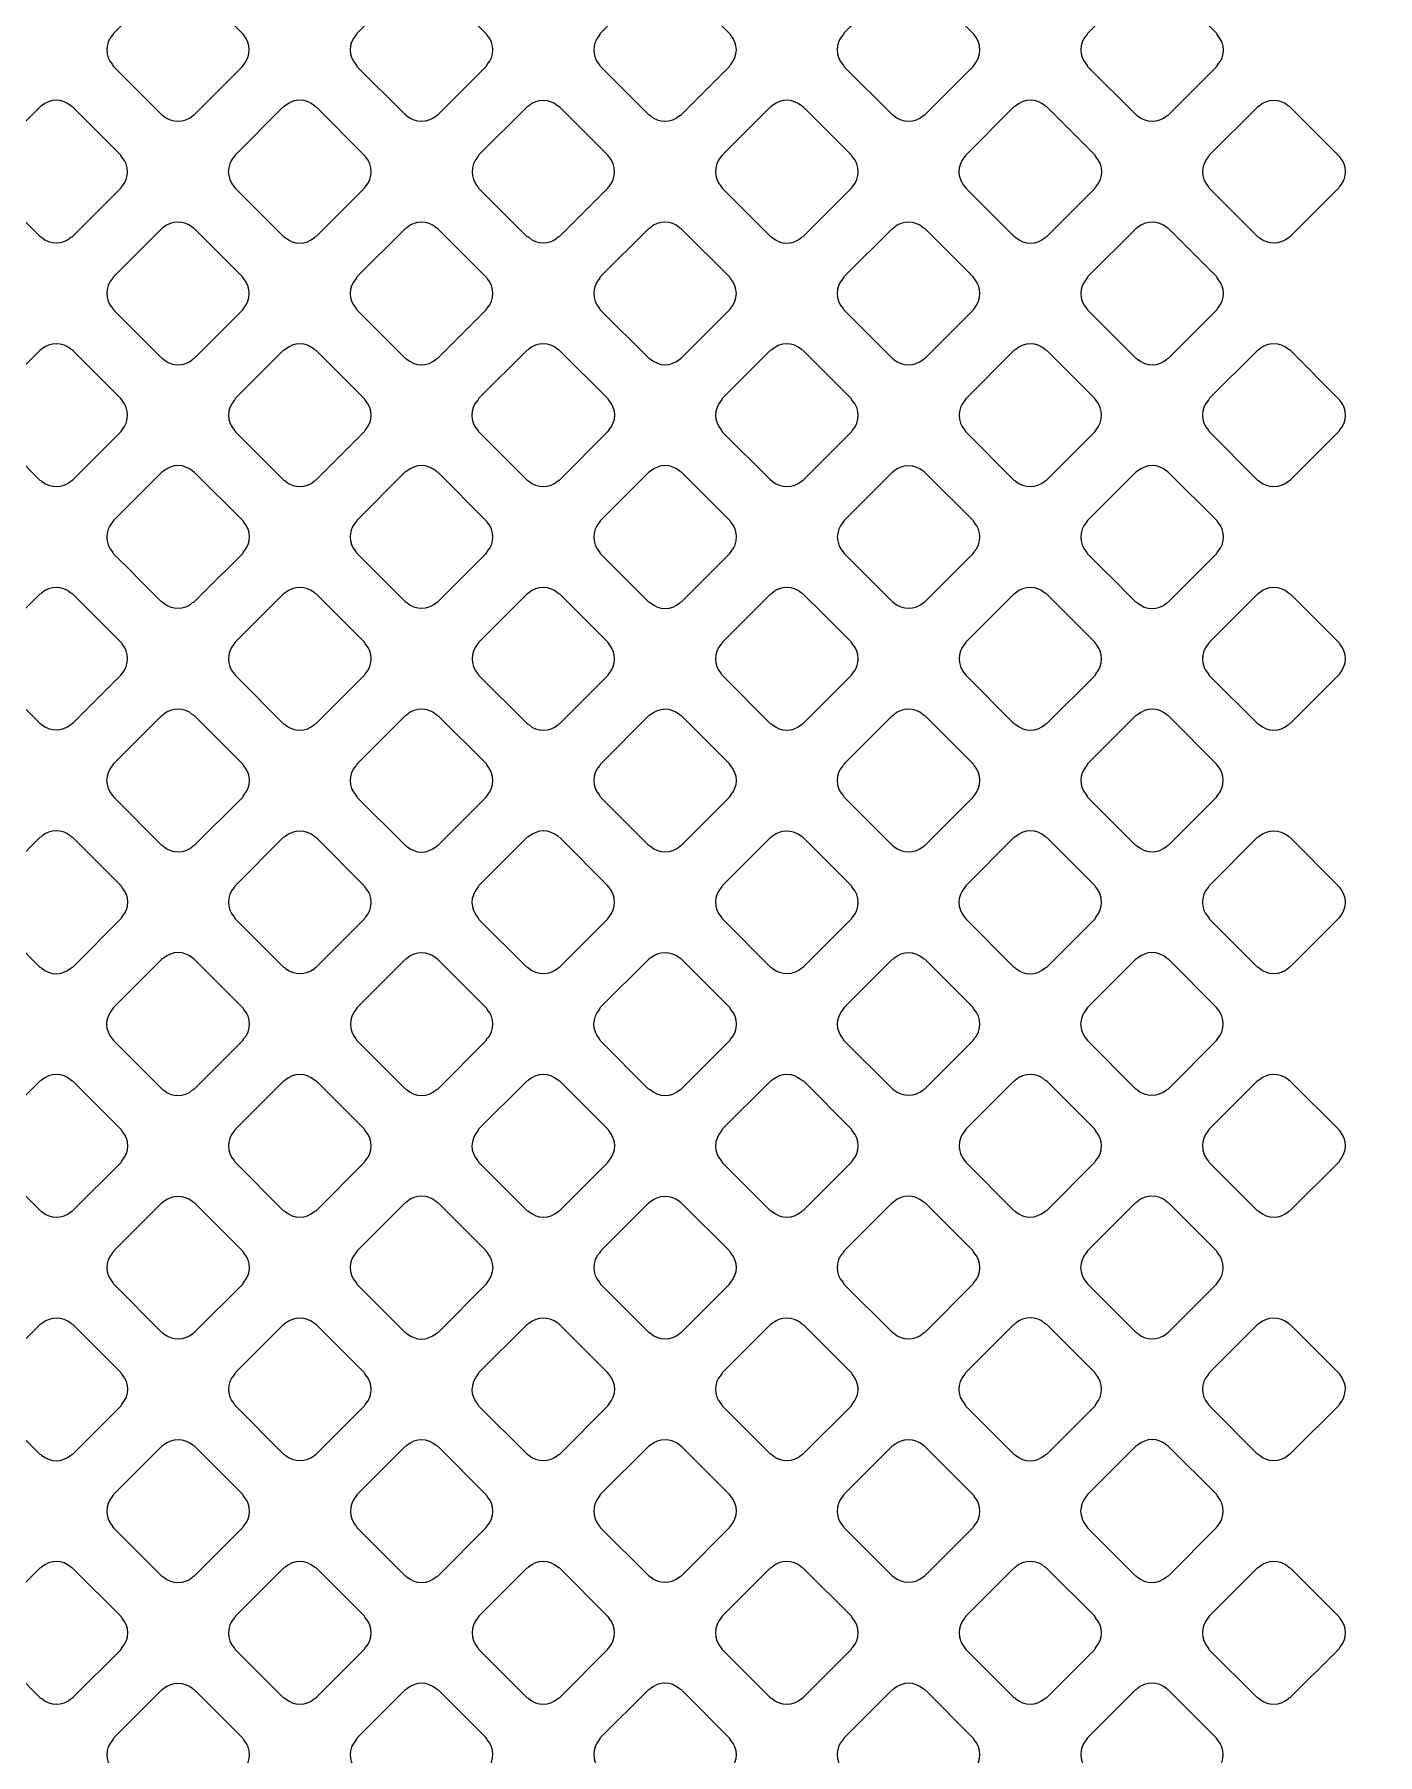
# Model space of a CAD drawing. Header units: millimetres. Extents: x 3440 to 3572, y 2 to 96.
# Drawn here: x 3534.139 to 3535.328, y 62.991 to 64.513 of the extents above; entities that cross this region are included whole.
import ezdxf

# ---------------------------------------------------------------- set-up
doc = ezdxf.new("R2010")
doc.units = ezdxf.units.MM
doc.header["$LTSCALE"] = 23.1
doc.layers.add('gbr-dxf', color=7, linetype='CONTINUOUS')

msp = doc.modelspace()

# ---------------------------------------------------------------- linework, layer by layer
at = {"layer": 'gbr-dxf', "linetype": 'Continuous'}
for points in [[(3538.2212, 54.1867, 0.196009), (3536.0561, 59.4976, -0.019381), (3536.0542, 59.4996), (3534.2986, 61.2948, -0.042234), (3534.2943, 61.2995, -0.048731), (3532.9444, 63.4936, -0.077425), (3532.9405, 63.5047, -0.046914), (3532.8499, 64.4652, -0.010897), (3532.8499, 64.4666), (3532.8499, 64.467, -0.016733), (3532.85, 64.4694), (3532.85, 66.1082, -0.014135)], [(3532.9262, 66.1102), (3532.9262, 64.4671, -0.014012), (3532.9261, 64.4652, 0.046654), (3533.0144, 63.524, 0.048616), (3534.3534, 61.3477), (3536.1106, 59.5509, -0.019718), (3536.1125, 59.5488, -0.195845), (3538.2974, 54.1886, -0.014149)], [(3534.4491, 61.4322, -0.04393), (3533.2337, 63.3701, -0.049617), (3533.2318, 63.3748, -0.003302), (3533.185, 63.5006, -0.02137), (3533.1843, 63.5025, -0.001504), (3533.164, 63.5587, -0.052667), (3533.1625, 63.5638, -0.021887), (3533.1021, 63.9903), (3533.1021, 63.9907, -0.022162), (3533.0792, 64.4262, -0.002029), (3533.079, 64.4649, -0.013393), (3533.079, 64.466), (3533.079, 64.5218, -0.022988)]]:
    msp.add_lwpolyline(points, format="xyb", dxfattribs=at)
for points in [[(3534.2084, 64.4866, -0.09572), (3534.2093, 64.485), (3534.2519, 64.4424, -0.091913), (3534.2535, 64.4414, 0.379731), (3534.2795, 64.4414, -0.09572), (3534.2811, 64.4424), (3534.3237, 64.4851, -0.096266), (3534.3247, 64.4867, 0.379731), (3534.3247, 64.5127, -0.09572), (3534.3237, 64.5143), (3534.281, 64.557, -0.083056), (3534.2796, 64.5579, 0.379731), (3534.2537, 64.5579, -0.09572), (3534.252, 64.5569), (3534.2093, 64.5142, -0.096266), (3534.2084, 64.5126, 0.379731)], [(3534.4239, 64.4867, -0.096265), (3534.4248, 64.4851), (3534.4675, 64.4424, -0.091913), (3534.4691, 64.4414, 0.379731), (3534.4951, 64.4414, -0.09572), (3534.4967, 64.4424), (3534.5393, 64.485, -0.096266), (3534.5403, 64.4866, 0.379731), (3534.5403, 64.5126, -0.082756), (3534.5394, 64.514), (3534.4965, 64.5569, -0.087516), (3534.495, 64.5578, 0.379731), (3534.469, 64.5578, -0.09572), (3534.4674, 64.5569), (3534.4248, 64.5143, -0.095916), (3534.4239, 64.5127, 0.379731)], [(3534.6394, 64.4866, -0.082756), (3534.6402, 64.4852), (3534.6829, 64.4425, -0.096214), (3534.6846, 64.4415, 0.379672), (3534.7105, 64.4415, -0.095612), (3534.7122, 64.4424), (3534.7548, 64.4851, -0.095602), (3534.7558, 64.4868, 0.378906), (3534.7558, 64.5127, -0.09601), (3534.7548, 64.5143), (3534.7123, 64.5568, -0.100073), (3534.7106, 64.5578, 0.379293), (3534.6846, 64.5578, -0.095956), (3534.683, 64.5568), (3534.6403, 64.5142, -0.096266), (3534.6394, 64.5125, 0.379731)], [(3534.8549, 64.4868, -0.09572), (3534.8559, 64.4851), (3534.8986, 64.4424, -0.091913), (3534.9002, 64.4415, 0.379731), (3534.9262, 64.4415, -0.09572), (3534.9278, 64.4424), (3534.9704, 64.4851, -0.096266), (3534.9714, 64.4867, 0.379731), (3534.9714, 64.5127, -0.09572), (3534.9704, 64.5143), (3534.9278, 64.5569, -0.09979), (3534.9261, 64.5579, 0.379731), (3534.9001, 64.5579, -0.09572), (3534.8985, 64.557), (3534.8559, 64.5144, -0.096266), (3534.8549, 64.5127, 0.379731)], [(3535.0705, 64.5127, 0.379293), (3535.0706, 64.4867, -0.099964), (3535.0716, 64.485), (3535.1142, 64.4424, -0.096332), (3535.1158, 64.4414, 0.379289), (3535.1418, 64.4414, -0.095506), (3535.1434, 64.4424), (3535.1859, 64.4849, -0.095602), (3535.1869, 64.4866, 0.379293), (3535.1869, 64.5125, -0.095956), (3535.1859, 64.5142), (3535.1431, 64.557, -0.083403), (3535.1417, 64.5579, 0.379672), (3535.1158, 64.5579, -0.096157), (3535.1141, 64.5569), (3535.0715, 64.5143, -0.095602)], [(3534.1007, 64.3789, -0.091558), (3534.1016, 64.3774), (3534.1443, 64.3347, -0.087516), (3534.1458, 64.3338, 0.379731), (3534.1718, 64.3338, -0.09572), (3534.1734, 64.3347), (3534.2159, 64.3772, -0.096266), (3534.2169, 64.3789, 0.379731), (3534.2169, 64.4048, -0.100032), (3534.2159, 64.4066), (3534.1733, 64.4491, -0.087516), (3534.1718, 64.4501, 0.379731), (3534.1458, 64.4501, -0.09572), (3534.1442, 64.4491), (3534.1016, 64.4065, -0.096266), (3534.1007, 64.4049, 0.379731)], [(3534.316, 64.3789, -0.091745), (3534.317, 64.3773), (3534.3598, 64.3345, -0.0873), (3534.3613, 64.3336, 0.379731), (3534.3873, 64.3336, -0.096265), (3534.3889, 64.3346), (3534.4316, 64.3773, -0.096266), (3534.4326, 64.3789, 0.379731), (3534.4326, 64.4049, -0.082756), (3534.4317, 64.4063), (3534.3888, 64.4492, -0.087516), (3534.3873, 64.4502, 0.379731), (3534.3613, 64.4502, -0.09572), (3534.3597, 64.4492), (3534.317, 64.4065, -0.095916), (3534.316, 64.4049, 0.379731)], [(3534.5317, 64.3789, -0.091558), (3534.5326, 64.3773), (3534.5751, 64.3348, -0.104018), (3534.5769, 64.3338, 0.379731), (3534.6028, 64.3338, -0.09572), (3534.6045, 64.3348), (3534.647, 64.3773, -0.096266), (3534.648, 64.3789, 0.379731), (3534.648, 64.4049, -0.087314), (3534.647, 64.4064), (3534.6044, 64.4491, -0.091913), (3534.6028, 64.45, 0.379731), (3534.5768, 64.45, -0.09572), (3534.5752, 64.449), (3534.5326, 64.4065, -0.096266), (3534.5317, 64.4048, 0.379731)], [(3534.7471, 64.379, -0.097885), (3534.7481, 64.3773), (3534.7908, 64.3346, -0.091364), (3534.7924, 64.3336, 0.378943), (3534.8183, 64.3336, -0.095866), (3534.82, 64.3346), (3534.8626, 64.3773, -0.095602), (3534.8636, 64.3789, 0.379214), (3534.8636, 64.4049, -0.10047), (3534.8626, 64.4066), (3534.8201, 64.4491, -0.104018), (3534.8183, 64.4501, 0.379731), (3534.7923, 64.4501, -0.09572), (3534.7907, 64.4491), (3534.7481, 64.4066, -0.096128), (3534.7471, 64.4049, 0.379506)], [(3534.9627, 64.3789, -0.091558), (3534.9637, 64.3774), (3535.0065, 64.3345, -0.087516), (3535.008, 64.3336, 0.379731), (3535.034, 64.3336, -0.09572), (3535.0356, 64.3346), (3535.0782, 64.3772, -0.096266), (3535.0792, 64.3789, 0.379731), (3535.0792, 64.4048, -0.100032), (3535.0782, 64.4066), (3535.0355, 64.4493, -0.087516), (3535.034, 64.4502, 0.379731), (3535.008, 64.4502, -0.09572), (3535.0064, 64.4492), (3534.9637, 64.4065, -0.096266), (3534.9627, 64.4049, 0.379731)], [(3535.1783, 64.3789, -0.095506), (3535.1793, 64.3773), (3535.2219, 64.3346, -0.091703), (3535.2235, 64.3337, 0.379324), (3535.2494, 64.3337, -0.096157), (3535.2511, 64.3347), (3535.2943, 64.3779, -0.074396), (3535.2949, 64.3788, 0.379333), (3535.2948, 64.4051, -0.056589), (3535.2944, 64.4057), (3535.251, 64.4491, -0.086956), (3535.2495, 64.45, 0.379731), (3535.2235, 64.45, -0.096265), (3535.2219, 64.4491), (3535.1793, 64.4065, -0.096111), (3535.1784, 64.4049, 0.379321)], [(3534.2084, 64.2712, -0.091685), (3534.2093, 64.2697), (3534.2521, 64.2268, -0.087515), (3534.2536, 64.2259, 0.379731), (3534.2796, 64.2259, -0.096265), (3534.2812, 64.2269), (3534.3237, 64.2694, -0.095916), (3534.3247, 64.271, 0.379731), (3534.3247, 64.297, -0.100266), (3534.3237, 64.2987), (3534.281, 64.3414, -0.087638), (3534.2795, 64.3424, 0.379731), (3534.2535, 64.3424, -0.096265), (3534.2519, 64.3414), (3534.2093, 64.2988, -0.095916), (3534.2084, 64.2972, 0.379731)], [(3534.4239, 64.2711, -0.091558), (3534.4248, 64.2695), (3534.4675, 64.2268, -0.087516), (3534.469, 64.2259, 0.379731), (3534.4949, 64.2259, -0.095865), (3534.4966, 64.2269), (3534.5393, 64.2696, -0.095535), (3534.5403, 64.2712, 0.379731), (3534.5403, 64.2972, -0.082756), (3534.5394, 64.2986), (3534.4966, 64.3414, -0.087515), (3534.4951, 64.3423, 0.379731), (3534.4691, 64.3423, -0.096265), (3534.4675, 64.3414), (3534.4248, 64.2987, -0.096266), (3534.4239, 64.297, 0.379731)], [(3534.6394, 64.2712, -0.093919), (3534.6403, 64.2696), (3534.6829, 64.227, -0.103498), (3534.6847, 64.226, 0.379214), (3534.7107, 64.226, -0.096625), (3534.7123, 64.227), (3534.7548, 64.2695, -0.095916), (3534.7558, 64.2711, 0.379289), (3534.7558, 64.297, -0.087715), (3534.7549, 64.2985), (3534.712, 64.3414, -0.09197), (3534.7105, 64.3423, 0.379214), (3534.6845, 64.3423, -0.095956), (3534.6829, 64.3413), (3534.6403, 64.2988, -0.096128), (3534.6394, 64.2971, 0.379415)], [(3534.8549, 64.2971, 0.379293), (3534.8549, 64.2711, -0.09572), (3534.8559, 64.2695), (3534.8986, 64.2268, -0.092072), (3534.9002, 64.2258, 0.379289), (3534.9261, 64.2258, -0.095506), (3534.9278, 64.2268), (3534.9705, 64.2695, -0.095602), (3534.9714, 64.2711, 0.379293), (3534.9714, 64.297, -0.099964), (3534.9704, 64.2988), (3534.9279, 64.3412, -0.104311), (3534.9261, 64.3423, 0.379703), (3534.9002, 64.3423, -0.095612), (3534.8985, 64.3413), (3534.8559, 64.2987, -0.095796)], [(3535.0705, 64.2711, -0.09148), (3535.0715, 64.2696), (3535.1142, 64.2268, -0.0873), (3535.1157, 64.2259, 0.37925), (3535.1417, 64.2259, -0.096625), (3535.1433, 64.2269), (3535.1859, 64.2695, -0.096214), (3535.1869, 64.2712, 0.379672), (3535.1869, 64.2971, -0.100082), (3535.1859, 64.2988), (3535.1433, 64.3415, -0.087175), (3535.1418, 64.3424, 0.379214), (3535.1159, 64.3424, -0.096625), (3535.1142, 64.3414), (3535.0715, 64.2987, -0.096332), (3535.0706, 64.2971, 0.379289)], [(3534.1005, 64.1634, -0.091685), (3534.1015, 64.1618), (3534.1443, 64.119, -0.087297), (3534.1458, 64.1181, 0.379731), (3534.1718, 64.1181, -0.09572), (3534.1734, 64.1191), (3534.216, 64.1617, -0.096266), (3534.217, 64.1633, 0.379731), (3534.217, 64.1893, -0.103612), (3534.216, 64.1911), (3534.1734, 64.2337, -0.091964), (3534.1718, 64.2347, 0.379731), (3534.1458, 64.2347, -0.096265), (3534.1442, 64.2337), (3534.1015, 64.191, -0.095916), (3534.1005, 64.1894, 0.379731)], [(3534.3162, 64.1634, -0.087314), (3534.3171, 64.1619), (3534.3599, 64.1191, -0.083056), (3534.3613, 64.1182, 0.379731), (3534.3873, 64.1182, -0.09572), (3534.3889, 64.1192), (3534.4315, 64.1618, -0.096266), (3534.4325, 64.1634, 0.379731), (3534.4325, 64.1894, -0.08798), (3534.4315, 64.1909), (3534.3889, 64.2336, -0.092126), (3534.3873, 64.2345, 0.379731), (3534.3613, 64.2345, -0.09572), (3534.3597, 64.2335), (3534.3171, 64.191, -0.096266), (3534.3162, 64.1893, 0.379731)], [(3534.5315, 64.1634, -0.087343), (3534.5324, 64.1619), (3534.5752, 64.1191, -0.099711), (3534.5769, 64.1181, 0.379293), (3534.6028, 64.1182, -0.095956), (3534.6045, 64.1191), (3534.6471, 64.1618, -0.096332), (3534.6481, 64.1634, 0.379289), (3534.6481, 64.1894, -0.087248), (3534.6472, 64.1908), (3534.6043, 64.2337, -0.091364), (3534.6028, 64.2346, 0.379293), (3534.5768, 64.2346, -0.095956), (3534.5752, 64.2336), (3534.5325, 64.191, -0.096214), (3534.5315, 64.1893, 0.379672)], [(3534.7473, 64.1634, -0.104215), (3534.7483, 64.1616), (3534.7908, 64.1191, -0.09979), (3534.7925, 64.1181, 0.379731), (3534.8185, 64.1181, -0.09572), (3534.8201, 64.1191), (3534.8626, 64.1616, -0.096266), (3534.8636, 64.1632, 0.379731), (3534.8636, 64.1892, -0.092139), (3534.8626, 64.1908), (3534.8199, 64.2335, -0.095916), (3534.8183, 64.2345, 0.379731), (3534.7923, 64.2345, -0.096265), (3534.7907, 64.2335), (3534.7482, 64.191, -0.095916), (3534.7473, 64.1894, 0.379731)], [(3534.9627, 64.1633, -0.09148), (3534.9637, 64.1617), (3535.0064, 64.119, -0.086842), (3535.0079, 64.1181, 0.379293), (3535.0338, 64.1181, -0.095956), (3535.0355, 64.1191), (3535.0781, 64.1617, -0.096266), (3535.0791, 64.1633, 0.379731), (3535.0791, 64.1893, -0.104206), (3535.078, 64.1911), (3535.0356, 64.2336, -0.092223), (3535.034, 64.2345, 0.379672), (3535.0081, 64.2346, -0.096157), (3535.0064, 64.2336), (3534.9637, 64.1909, -0.095796), (3534.9627, 64.1892, 0.378815)], [(3535.1782, 64.1634, -0.087748), (3535.1792, 64.1619), (3535.2221, 64.119, -0.083134), (3535.2235, 64.1181, 0.379731), (3535.2495, 64.1181, -0.095756), (3535.2511, 64.1191), (3535.2942, 64.1622, -0.087891), (3535.2949, 64.1633, 0.379501), (3535.2949, 64.1895, -0.07587), (3535.2943, 64.1904), (3535.2511, 64.2337, -0.091964), (3535.2495, 64.2346, 0.379731), (3535.2235, 64.2346, -0.096265), (3535.2219, 64.2337), (3535.1792, 64.191, -0.095916), (3535.1782, 64.1893, 0.379731)], [(3534.2083, 64.0556, -0.087248), (3534.2092, 64.0541), (3534.2268, 64.0365, -0.023844), (3534.2284, 64.0348), (3534.2517, 64.0115, -0.107817), (3534.2535, 64.0105, 0.37981), (3534.2795, 64.0105, -0.096625), (3534.2811, 64.0114), (3534.3059, 64.0362), (3534.3061, 64.0364), (3534.3238, 64.0541, -0.095602), (3534.3248, 64.0557, 0.379293), (3534.3248, 64.0817, -0.091954), (3534.3238, 64.0833), (3534.2812, 64.1258, -0.096266), (3534.2796, 64.1268, 0.379731), (3534.2536, 64.1268, -0.09572), (3534.252, 64.1258), (3534.2093, 64.0832, -0.096332), (3534.2083, 64.0815, 0.379289)], [(3534.4238, 64.0557, -0.087248), (3534.4247, 64.0542), (3534.4675, 64.0114, -0.096332), (3534.4692, 64.0105, 0.379511), (3534.4951, 64.0104, -0.096117), (3534.4968, 64.0114), (3534.5219, 64.0365), (3534.5393, 64.054, -0.095602), (3534.5403, 64.0556, 0.378906), (3534.5403, 64.0816, -0.087248), (3534.5394, 64.083), (3534.4965, 64.1259, -0.091703), (3534.495, 64.1268, 0.379287), (3534.469, 64.1268, -0.095612), (3534.4674, 64.1259), (3534.4248, 64.0833, -0.095602), (3534.4238, 64.0816, 0.378906)], [(3534.6394, 64.0556, -0.09148), (3534.6403, 64.054), (3534.683, 64.0113, -0.096111), (3534.6847, 64.0103, 0.37981), (3534.7106, 64.0103, -0.095956), (3534.7123, 64.0113), (3534.7375, 64.0365), (3534.755, 64.054, -0.095602), (3534.756, 64.0556, 0.379293), (3534.7559, 64.0816, -0.083235), (3534.7551, 64.083), (3534.7121, 64.1259, -0.087516), (3534.7106, 64.1268, 0.379731), (3534.6847, 64.1268, -0.09572), (3534.683, 64.1258), (3534.6404, 64.0832, -0.096332), (3534.6394, 64.0815, 0.379289)], [(3534.855, 64.0556, -0.095866), (3534.856, 64.0539), (3534.8985, 64.0114, -0.100093), (3534.9002, 64.0104, 0.379465), (3534.9262, 64.0104, -0.096625), (3534.9278, 64.0114), (3534.9526, 64.0362), (3534.9528, 64.0365), (3534.9704, 64.054, -0.095935), (3534.9713, 64.0556, 0.379287), (3534.9713, 64.0815, -0.083163), (3534.9705, 64.0829), (3534.9276, 64.1258, -0.08752), (3534.9261, 64.1267, 0.379293), (3534.9002, 64.1267, -0.096625), (3534.8985, 64.1257), (3534.856, 64.0832, -0.096111), (3534.855, 64.0815, 0.379289)], [(3535.0704, 64.0556, -0.08701), (3535.0713, 64.0541), (3535.0887, 64.0367, -0.023738), (3535.0903, 64.035), (3535.114, 64.0112, -0.096332), (3535.1157, 64.0103, 0.379423), (3535.1416, 64.0102, -0.095866), (3535.1432, 64.0112), (3535.1792, 64.0471), (3535.186, 64.054, -0.095916), (3535.187, 64.0556, 0.379731), (3535.187, 64.0816, -0.091745), (3535.186, 64.0831), (3535.1433, 64.1258, -0.095916), (3535.1417, 64.1268, 0.379731), (3535.1157, 64.1268, -0.095756), (3535.1141, 64.1258), (3535.0714, 64.0832, -0.096332), (3535.0704, 64.0815, 0.379321)], [(3534.1007, 63.9479, -0.100285), (3534.1017, 63.9462), (3534.1441, 63.9037, -0.096627), (3534.1458, 63.9027, 0.379451), (3534.1717, 63.9027, -0.096117), (3534.1734, 63.9037), (3534.216, 63.9463, -0.095895), (3534.217, 63.9479, 0.378879), (3534.217, 63.9739, -0.083964), (3534.2161, 63.9753), (3534.1733, 64.018, -0.095602), (3534.1717, 64.019, 0.378906), (3534.1458, 64.019, -0.095506), (3534.1441, 64.018), (3534.1267, 64.0005), (3534.1017, 63.9755, -0.096627), (3534.1007, 63.9738, 0.379731)], [(3534.316, 63.9479, -0.099643), (3534.317, 63.9462), (3534.3597, 63.9035, -0.095585), (3534.3613, 63.9025, 0.379422), (3534.3872, 63.9026, -0.096625), (3534.3889, 63.9035), (3534.4316, 63.9462, -0.096111), (3534.4326, 63.9479, 0.37981), (3534.4326, 63.9738, -0.100399), (3534.4316, 63.9756), (3534.4075, 63.9996, -0.015368), (3534.4065, 64.0006), (3534.389, 64.0181, -0.103673), (3534.3872, 64.0191, 0.378767), (3534.3613, 64.0191, -0.095506), (3534.3597, 64.0181), (3534.317, 63.9755, -0.096627), (3534.316, 63.9738, 0.379357)], [(3534.5317, 63.9479, -0.087613), (3534.5326, 63.9464), (3534.5756, 63.9034, -0.083), (3534.5769, 63.9025, 0.37889), (3534.6029, 63.9025, -0.096117), (3534.6045, 63.9035), (3534.6471, 63.9461, -0.095895), (3534.6481, 63.9478, 0.379201), (3534.6481, 63.9737, -0.096625), (3534.6471, 63.9754), (3534.6229, 63.9996, -0.015077), (3534.6219, 64.0005), (3534.6045, 64.018, -0.099711), (3534.6027, 64.019, 0.378906), (3534.5768, 64.019, -0.095506), (3534.5752, 64.018), (3534.5578, 64.0006), (3534.5327, 63.9755, -0.096627), (3534.5317, 63.9738, 0.3795)], [(3534.7472, 63.9477, -0.087946), (3534.7481, 63.9462), (3534.7907, 63.9036, -0.100093), (3534.7924, 63.9026, 0.379422), (3534.8184, 63.9026, -0.096625), (3534.82, 63.9036), (3534.8626, 63.9462, -0.096111), (3534.8636, 63.9479, 0.37981), (3534.8636, 63.9738, -0.096458), (3534.8626, 63.9755), (3534.8385, 63.9996, -0.014794), (3534.8375, 64.0005), (3534.82, 64.018, -0.095824), (3534.8184, 64.019, 0.378815), (3534.7925, 64.019, -0.095866), (3534.7908, 64.018), (3534.7734, 64.0006), (3534.7482, 63.9753, -0.096627), (3534.7472, 63.9737, 0.379357)], [(3534.9627, 63.9479, -0.100076), (3534.9637, 63.9462), (3535.0064, 63.9035, -0.096328), (3535.008, 63.9026, 0.379422), (3535.034, 63.9026, -0.096625), (3535.0356, 63.9036), (3535.0782, 63.9461, -0.096111), (3535.0791, 63.9478, 0.37981), (3535.0791, 63.9737, -0.083792), (3535.0783, 63.9751), (3535.0354, 64.018, -0.095585), (3535.0338, 64.019, 0.378936), (3535.0079, 64.019, -0.095378), (3535.0062, 64.018), (3534.9637, 63.9755, -0.096627), (3534.9627, 63.9738, 0.379357)], [(3535.1782, 63.9736, 0.378939), (3535.1782, 63.9477, -0.096117), (3535.1792, 63.9461), (3535.2216, 63.9037, -0.107634), (3535.2235, 63.9026, 0.37889), (3535.2494, 63.9026, -0.096117), (3535.251, 63.9036), (3535.2942, 63.9468, -0.077987), (3535.2948, 63.9477, 0.378806), (3535.2948, 63.974, -0.084557), (3535.2942, 63.975), (3535.2513, 64.018, -0.103923), (3535.2495, 64.019, 0.379205), (3535.2235, 64.019, -0.096475), (3535.2219, 64.018), (3535.2151, 64.0112), (3535.2149, 64.011), (3535.1792, 63.9753, -0.096539)], [(3534.2083, 63.8402, -0.096625), (3534.2093, 63.8385), (3534.252, 63.7958, -0.092233), (3534.2536, 63.7949, 0.37981), (3534.2796, 63.7949, -0.095956), (3534.2812, 63.7958), (3534.3238, 63.8384, -0.096332), (3534.3248, 63.8401, 0.37981), (3534.3248, 63.866, -0.084073), (3534.3239, 63.8675), (3534.281, 63.9104, -0.088334), (3534.2795, 63.9113, 0.379731), (3534.2535, 63.9113, -0.096458), (3534.2519, 63.9103), (3534.2093, 63.8678, -0.096627), (3534.2083, 63.8661, 0.379731)], [(3534.4238, 63.866, 0.37947), (3534.4239, 63.84, -0.099964), (3534.4249, 63.8383), (3534.4675, 63.7957, -0.096332), (3534.4691, 63.7947, 0.37981), (3534.4951, 63.7947, -0.096625), (3534.4967, 63.7957), (3534.5394, 63.8384, -0.096111), (3534.5404, 63.8401, 0.379308), (3534.5404, 63.866, -0.096507), (3534.5395, 63.8677), (3534.4968, 63.9103, -0.10077), (3534.4951, 63.9113, 0.379), (3534.4692, 63.9113, -0.095968), (3534.4675, 63.9103), (3534.4248, 63.8676, -0.096527)], [(3534.6395, 63.84, -0.083163), (3534.6403, 63.8386), (3534.6831, 63.7959, -0.095895), (3534.6847, 63.7949, 0.379201), (3534.7107, 63.7949, -0.096625), (3534.7123, 63.7959), (3534.7548, 63.8384, -0.096111), (3534.7558, 63.8401, 0.379451), (3534.7558, 63.866, -0.096259), (3534.7548, 63.8677), (3534.7123, 63.9102, -0.100215), (3534.7106, 63.9112, 0.379249), (3534.6846, 63.9111, -0.096458), (3534.683, 63.9102), (3534.6405, 63.8676, -0.096627), (3534.6395, 63.866, 0.3795)], [(3534.8549, 63.84, -0.087946), (3534.8558, 63.8385), (3534.8985, 63.7958, -0.100093), (3534.9002, 63.7948, 0.379422), (3534.9262, 63.7948, -0.096625), (3534.9278, 63.7958), (3534.9704, 63.8384, -0.096111), (3534.9714, 63.8401, 0.379451), (3534.9714, 63.866, -0.092029), (3534.9705, 63.8676), (3534.9278, 63.9103, -0.096539), (3534.9261, 63.9113, 0.379249), (3534.9002, 63.9113, -0.096458), (3534.8985, 63.9103), (3534.8559, 63.8676, -0.096627), (3534.8549, 63.866, 0.379357)], [(3535.0706, 63.8401, -0.10047), (3535.0716, 63.8383), (3535.114, 63.7959, -0.096111), (3535.1157, 63.7949, 0.379308), (3535.1416, 63.7949, -0.09601), (3535.1433, 63.7958), (3535.1858, 63.8384, -0.096227), (3535.1868, 63.84, 0.378952), (3535.1868, 63.866, -0.095968), (3535.1858, 63.8676), (3535.1431, 63.9103, -0.083772), (3535.1417, 63.9112, 0.37947), (3535.1157, 63.9112, -0.096458), (3535.1141, 63.9102), (3535.0715, 63.8677, -0.096627), (3535.0706, 63.866, 0.379731)], [(3534.1005, 63.7324, -0.092162), (3534.1015, 63.7308), (3534.1443, 63.6879, -0.08752), (3534.1458, 63.687, 0.37889), (3534.1717, 63.687, -0.096117), (3534.1734, 63.688), (3534.2161, 63.7308, -0.095895), (3534.2171, 63.7324, 0.379201), (3534.2171, 63.7584, -0.087784), (3534.2162, 63.7598), (3534.1733, 63.8026, -0.092233), (3534.1718, 63.8036, 0.379731), (3534.1458, 63.8036, -0.096458), (3534.1442, 63.8026), (3534.1015, 63.76, -0.096627), (3534.1005, 63.7583, 0.3795)], [(3534.3161, 63.7323, -0.092348), (3534.3171, 63.7307), (3534.3597, 63.6881, -0.10399), (3534.3615, 63.6871, 0.37981), (3534.3875, 63.6871, -0.095956), (3534.3891, 63.6881), (3534.4316, 63.7306, -0.096332), (3534.4326, 63.7322, 0.37981), (3534.4326, 63.7582, -0.088442), (3534.4316, 63.7597), (3534.3888, 63.8025, -0.092898), (3534.3873, 63.8034, 0.379731), (3534.3613, 63.8034, -0.096458), (3534.3597, 63.8025), (3534.3171, 63.7599, -0.096627), (3534.3161, 63.7583, 0.379731)], [(3534.5316, 63.7581, 0.37947), (3534.5317, 63.7322, -0.095956), (3534.5326, 63.7305), (3534.575, 63.6882, -0.107817), (3534.5769, 63.6871, 0.37981), (3534.6028, 63.6871, -0.096625), (3534.6045, 63.6881), (3534.6471, 63.7307, -0.096111), (3534.6481, 63.7324, 0.379308), (3534.6481, 63.7583, -0.100402), (3534.6471, 63.76), (3534.6047, 63.8024, -0.104677), (3534.6029, 63.8035, 0.379), (3534.577, 63.8035, -0.095968), (3534.5753, 63.8025), (3534.5326, 63.7598, -0.096527)], [(3534.7472, 63.7324, -0.096117), (3534.7482, 63.7308), (3534.791, 63.688, -0.091578), (3534.7925, 63.6871, 0.379201), (3534.8185, 63.6871, -0.096625), (3534.8201, 63.6881), (3534.8626, 63.7306, -0.096111), (3534.8636, 63.7322, 0.379451), (3534.8636, 63.7582, -0.100588), (3534.8626, 63.7599), (3534.8201, 63.8024, -0.104101), (3534.8183, 63.8034, 0.379249), (3534.7923, 63.8034, -0.096458), (3534.7907, 63.8024), (3534.7482, 63.76, -0.096627), (3534.7473, 63.7584, 0.3795)], [(3534.9627, 63.7322, -0.092348), (3534.9637, 63.7306), (3535.0064, 63.688, -0.088202), (3535.0078, 63.687, 0.37981), (3535.0338, 63.687, -0.095956), (3535.0354, 63.688), (3535.0782, 63.7307, -0.096332), (3535.0791, 63.7324, 0.37981), (3535.0791, 63.7584, -0.087784), (3535.0782, 63.7598), (3535.0356, 63.8025, -0.092233), (3535.034, 63.8035, 0.379731), (3535.008, 63.8035, -0.096458), (3535.0064, 63.8025), (3534.9637, 63.7598, -0.096627), (3534.9627, 63.7582, 0.379731)], [(3535.1782, 63.7323, -0.092139), (3535.1792, 63.7307), (3535.2216, 63.6883, -0.104264), (3535.2234, 63.6872, 0.379451), (3535.2494, 63.6872, -0.096117), (3535.251, 63.6882), (3535.2942, 63.7314, -0.066883), (3535.2948, 63.7322, 0.378877), (3535.2948, 63.7585, -0.051652), (3535.2943, 63.7591), (3535.2509, 63.8025, -0.092456), (3535.2493, 63.8035, 0.37947), (3535.2234, 63.8034, -0.096458), (3535.2217, 63.8025), (3535.1792, 63.7599, -0.096627), (3535.1782, 63.7583, 0.379731)], [(3534.2083, 63.6245, -0.092162), (3534.2093, 63.623), (3534.2521, 63.5801, -0.08752), (3534.2536, 63.5792, 0.37889), (3534.2795, 63.5792, -0.096117), (3534.2812, 63.5802), (3534.3239, 63.6229, -0.095895), (3534.3249, 63.6246, 0.379201), (3534.3249, 63.6505, -0.087784), (3534.324, 63.652), (3534.2812, 63.6948, -0.092233), (3534.2796, 63.6958, 0.379731), (3534.2536, 63.6958, -0.096458), (3534.252, 63.6948), (3534.2093, 63.6521, -0.096627), (3534.2083, 63.6505, 0.3795)], [(3534.424, 63.6245, -0.095968), (3534.4249, 63.6229), (3534.4676, 63.5803, -0.092398), (3534.4691, 63.5793, 0.379422), (3534.4951, 63.5793, -0.096625), (3534.4967, 63.5803), (3534.5393, 63.6229, -0.096332), (3534.5403, 63.6246, 0.379451), (3534.5403, 63.6505, -0.083586), (3534.5394, 63.6519), (3534.4966, 63.6948, -0.088093), (3534.4951, 63.6957, 0.379249), (3534.4692, 63.6956, -0.096723), (3534.4675, 63.6947), (3534.425, 63.6521, -0.096627), (3534.424, 63.6505, 0.379357)], [(3534.6393, 63.6245, -0.095866), (3534.6403, 63.6229), (3534.6828, 63.5803, -0.107954), (3534.6847, 63.5793, 0.379422), (3534.7107, 63.5793, -0.096625), (3534.7123, 63.5803), (3534.7549, 63.6229, -0.096111), (3534.7559, 63.6245, 0.379308), (3534.7559, 63.6505, -0.100402), (3534.7549, 63.6522), (3534.7124, 63.6947, -0.104677), (3534.7106, 63.6958, 0.37947), (3534.6846, 63.6957, -0.096458), (3534.683, 63.6948), (3534.6403, 63.6521, -0.096627), (3534.6394, 63.6505, 0.379357)], [(3534.855, 63.6245, -0.083163), (3534.8559, 63.6231), (3534.8986, 63.5804, -0.095796), (3534.9002, 63.5794, 0.37889), (3534.9262, 63.5794, -0.096117), (3534.9278, 63.5804), (3534.9704, 63.6229, -0.095895), (3534.9713, 63.6246, 0.379201), (3534.9713, 63.6505, -0.096625), (3534.9703, 63.6521), (3534.9279, 63.6946, -0.100151), (3534.9261, 63.6956, 0.379731), (3534.9002, 63.6956, -0.096458), (3534.8985, 63.6946), (3534.856, 63.6521, -0.096627), (3534.855, 63.6505, 0.3795)], [(3535.0704, 63.6245, -0.096625), (3535.0714, 63.6229), (3535.114, 63.5803, -0.092072), (3535.1156, 63.5794, 0.37981), (3535.1415, 63.5794, -0.096625), (3535.1432, 63.5803), (3535.1858, 63.623, -0.096111), (3535.1868, 63.6246, 0.37981), (3535.1868, 63.6506, -0.100585), (3535.1858, 63.6523), (3535.1432, 63.6949, -0.088202), (3535.1417, 63.6958, 0.379731), (3535.1157, 63.6958, -0.096458), (3535.1141, 63.6948), (3535.0714, 63.6522, -0.096627), (3535.0704, 63.6505, 0.379731)], [(3534.1006, 63.5168, -0.087613), (3534.1015, 63.5154), (3534.1445, 63.4724, -0.083081), (3534.1459, 63.4715, 0.379201), (3534.1719, 63.4715, -0.096625), (3534.1735, 63.4725), (3534.2161, 63.5151, -0.096111), (3534.2171, 63.5167, 0.379308), (3534.2171, 63.5427, -0.092315), (3534.2161, 63.5443), (3534.1734, 63.587, -0.096527), (3534.1718, 63.588, 0.37947), (3534.1458, 63.5879, -0.096458), (3534.1442, 63.587), (3534.1016, 63.5444, -0.096627), (3534.1006, 63.5428, 0.3795)], [(3534.3161, 63.5167, -0.087613), (3534.317, 63.5152), (3534.3597, 63.4726, -0.100073), (3534.3614, 63.4716, 0.379201), (3534.3873, 63.4716, -0.096625), (3534.389, 63.4726), (3534.4316, 63.5152, -0.096111), (3534.4326, 63.5168, 0.379451), (3534.4326, 63.5428, -0.092029), (3534.4316, 63.5444), (3534.389, 63.587, -0.096539), (3534.3874, 63.5879, 0.379249), (3534.3614, 63.5879, -0.096458), (3534.3598, 63.5869), (3534.3171, 63.5443, -0.096627), (3534.3161, 63.5426, 0.3795)], [(3534.5316, 63.5168, -0.092052), (3534.5326, 63.5152), (3534.5752, 63.4726, -0.103973), (3534.577, 63.4716, 0.379191), (3534.603, 63.4716, -0.096117), (3534.6046, 63.4726), (3534.6471, 63.5151, -0.095796), (3534.6481, 63.5167, 0.379201), (3534.6481, 63.5427, -0.088014), (3534.6472, 63.5442), (3534.6044, 63.587, -0.092289), (3534.6028, 63.5879, 0.379731), (3534.5768, 63.5879, -0.096723), (3534.5752, 63.5869), (3534.5326, 63.5444, -0.096627), (3534.5317, 63.5428, 0.379357)], [(3534.7472, 63.5168, -0.107356), (3534.7483, 63.5149), (3534.7906, 63.4726, -0.103545), (3534.7924, 63.4716, 0.379422), (3534.8183, 63.4716, -0.096625), (3534.82, 63.4726), (3534.8626, 63.5152, -0.096111), (3534.8636, 63.5168, 0.379308), (3534.8636, 63.5428, -0.104256), (3534.8626, 63.5446), (3534.8203, 63.5869, -0.108196), (3534.8184, 63.5879, 0.37947), (3534.7924, 63.5879, -0.096458), (3534.7908, 63.5869), (3534.7482, 63.5444, -0.096627), (3534.7473, 63.5427, 0.379357)], [(3534.9627, 63.5169, -0.092052), (3534.9637, 63.5153), (3535.0064, 63.4726, -0.08752), (3535.0079, 63.4716, 0.378747), (3535.0338, 63.4717, -0.09601), (3535.0354, 63.4726), (3535.078, 63.5152, -0.096227), (3535.079, 63.5168, 0.379422), (3535.0789, 63.5428, -0.10451), (3535.0779, 63.5446), (3535.0354, 63.587, -0.092233), (3535.0339, 63.588, 0.379731), (3535.0079, 63.588, -0.096458), (3535.0063, 63.587), (3534.9637, 63.5445, -0.096627), (3534.9627, 63.5428, 0.3795)], [(3535.1781, 63.5168, -0.087613), (3535.179, 63.5153), (3535.2217, 63.4726, -0.099849), (3535.2235, 63.4716, 0.37889), (3535.2494, 63.4716, -0.096117), (3535.251, 63.4726), (3535.2942, 63.5157, -0.07842), (3535.2948, 63.5167, 0.378368), (3535.2949, 63.5429, -0.071567), (3535.2943, 63.5438), (3535.251, 63.5871, -0.096527), (3535.2493, 63.5881, 0.37947), (3535.2234, 63.588, -0.096458), (3535.2217, 63.5871), (3535.1791, 63.5444, -0.096627), (3535.1781, 63.5428, 0.3795)], [(3534.2085, 63.409, -0.087613), (3534.2094, 63.4075), (3534.2522, 63.3647, -0.083081), (3534.2536, 63.3638, 0.379201), (3534.2796, 63.3638, -0.096625), (3534.2812, 63.3648), (3534.3238, 63.4074, -0.096111), (3534.3248, 63.409, 0.379308), (3534.3248, 63.435, -0.092315), (3534.3238, 63.4366), (3534.2812, 63.4792, -0.096527), (3534.2796, 63.4801, 0.37947), (3534.2536, 63.4801, -0.096458), (3534.252, 63.4791), (3534.2095, 63.4366, -0.096627), (3534.2085, 63.435, 0.3795)], [(3534.4238, 63.409, -0.092162), (3534.4248, 63.4074), (3534.4676, 63.3646, -0.087645), (3534.4691, 63.3637, 0.379201), (3534.4951, 63.3637, -0.096625), (3534.4967, 63.3647), (3534.5394, 63.4074, -0.096111), (3534.5404, 63.409, 0.379451), (3534.5404, 63.435, -0.087916), (3534.5395, 63.4365), (3534.4967, 63.4793, -0.092187), (3534.4951, 63.4803, 0.379249), (3534.4692, 63.4803, -0.096458), (3534.4675, 63.4793), (3534.4248, 63.4366, -0.096627), (3534.4239, 63.435, 0.3795)], [(3534.6395, 63.409, -0.092348), (3534.6404, 63.4074), (3534.6829, 63.3649, -0.10399), (3534.6847, 63.3639, 0.37981), (3534.7107, 63.3639, -0.096103), (3534.7123, 63.3649), (3534.7548, 63.4074, -0.095819), (3534.7558, 63.409, 0.37981), (3534.7558, 63.435, -0.088014), (3534.7549, 63.4365), (3534.7122, 63.4791, -0.092289), (3534.7106, 63.4801, 0.379731), (3534.6846, 63.4801, -0.096723), (3534.683, 63.4791), (3534.6405, 63.4366, -0.096627), (3534.6395, 63.4349, 0.379731)], [(3534.8549, 63.4349, 0.37947), (3534.8549, 63.409, -0.095956), (3534.8559, 63.4073), (3534.8982, 63.365, -0.108029), (3534.9001, 63.3639, 0.37981), (3534.9261, 63.3639, -0.095956), (3534.9277, 63.3649), (3534.9703, 63.4075, -0.096332), (3534.9713, 63.4091, 0.379308), (3534.9713, 63.4351, -0.100076), (3534.9703, 63.4368), (3534.9279, 63.4792, -0.10417), (3534.9261, 63.4802, 0.379), (3534.9002, 63.4803, -0.095968), (3534.8985, 63.4793), (3534.8558, 63.4366, -0.096527)], [(3535.0704, 63.4091, -0.092348), (3535.0714, 63.4076), (3535.1142, 63.3648, -0.088202), (3535.1157, 63.3639, 0.379308), (3535.1416, 63.3638, -0.09601), (3535.1433, 63.3648), (3535.1858, 63.4073, -0.096227), (3535.1868, 63.409, 0.378952), (3535.1868, 63.4349, -0.103956), (3535.1858, 63.4367), (3535.1431, 63.4793, -0.092456), (3535.1416, 63.4803, 0.37947), (3535.1156, 63.4803, -0.096458), (3535.114, 63.4793), (3535.0714, 63.4368, -0.096627), (3535.0704, 63.4351, 0.379731)], [(3534.1006, 63.3012, -0.100076), (3534.1016, 63.2995), (3534.1441, 63.257, -0.096328), (3534.1458, 63.256, 0.379422), (3534.1717, 63.256, -0.096625), (3534.1734, 63.257), (3534.2161, 63.2997, -0.096332), (3534.2171, 63.3013, 0.379308), (3534.2171, 63.3273, -0.095968), (3534.2161, 63.3289), (3534.1736, 63.3714, -0.10077), (3534.1719, 63.3724, 0.37947), (3534.1459, 63.3724, -0.096458), (3534.1443, 63.3714), (3534.1016, 63.3288, -0.096627), (3534.1006, 63.3271, 0.379357)], [(3534.3161, 63.3013, -0.083163), (3534.317, 63.2999), (3534.3599, 63.257, -0.095895), (3534.3615, 63.2561, 0.379201), (3534.3875, 63.2561, -0.096625), (3534.3891, 63.2571), (3534.4316, 63.2996, -0.096111), (3534.4326, 63.3012, 0.379308), (3534.4326, 63.3271, -0.096507), (3534.4316, 63.3288), (3534.389, 63.3714, -0.10077), (3534.3873, 63.3724, 0.37947), (3534.3613, 63.3724, -0.096458), (3534.3597, 63.3714), (3534.3171, 63.3289, -0.096627), (3534.3161, 63.3272, 0.3795)], [(3534.5316, 63.3012, -0.087613), (3534.5326, 63.2997), (3534.5752, 63.2571, -0.099849), (3534.5769, 63.2561, 0.37889), (3534.6028, 63.2561, -0.096117), (3534.6045, 63.257), (3534.6471, 63.2997, -0.095895), (3534.6481, 63.3013, 0.379201), (3534.6481, 63.3273, -0.092348), (3534.6471, 63.3289), (3534.6046, 63.3714, -0.096111), (3534.6029, 63.3724, 0.379731), (3534.577, 63.3724, -0.096458), (3534.5753, 63.3714), (3534.5326, 63.3288, -0.096627), (3534.5317, 63.3271, 0.3795)], [(3534.7472, 63.3013, -0.092139), (3534.7481, 63.2997), (3534.7906, 63.2572, -0.104264), (3534.7924, 63.2562, 0.37981), (3534.8184, 63.2562, -0.096625), (3534.82, 63.2572), (3534.8625, 63.2997, -0.096111), (3534.8635, 63.3013, 0.37981), (3534.8635, 63.3273, -0.088014), (3534.8626, 63.3288), (3534.8199, 63.3715, -0.092623), (3534.8183, 63.3724, 0.379731), (3534.7923, 63.3724, -0.096458), (3534.7907, 63.3714), (3534.7482, 63.3289, -0.096627), (3534.7472, 63.3272, 0.379731)], [(3534.9626, 63.3013, -0.10047), (3534.9636, 63.2996), (3535.0062, 63.257, -0.096111), (3535.0078, 63.256, 0.37981), (3535.0338, 63.256, -0.095956), (3535.0354, 63.257), (3535.0782, 63.2997, -0.096332), (3535.0791, 63.3013, 0.37981), (3535.0791, 63.3273, -0.096625), (3535.0782, 63.329), (3535.0356, 63.3716, -0.100151), (3535.0339, 63.3726, 0.379731), (3535.0079, 63.3726, -0.096458), (3535.0062, 63.3716), (3534.9636, 63.3289, -0.096627), (3534.9626, 63.3273, 0.379731)], [(3535.1782, 63.3013, -0.083548), (3535.1791, 63.2999), (3535.2218, 63.2572, -0.096328), (3535.2234, 63.2562, 0.379422), (3535.2494, 63.2562, -0.096625), (3535.251, 63.2572), (3535.2942, 63.3003, -0.067117), (3535.2947, 63.3011, 0.379315), (3535.2948, 63.3275, -0.066839), (3535.2942, 63.3283), (3535.2511, 63.3714, -0.10077), (3535.2493, 63.3724, 0.37947), (3535.2234, 63.3724, -0.096458), (3535.2217, 63.3714), (3535.1792, 63.3289, -0.096627), (3535.1782, 63.3272, 0.379357)], [(3534.2083, 63.1935, -0.100076), (3534.2093, 63.1918), (3534.252, 63.1491, -0.096328), (3534.2536, 63.1482, 0.379422), (3534.2796, 63.1482, -0.096625), (3534.2812, 63.1492), (3534.3239, 63.1919, -0.096332), (3534.3249, 63.1935, 0.379308), (3534.3249, 63.2195, -0.095968), (3534.3239, 63.2211), (3534.2813, 63.2637, -0.100093), (3534.2796, 63.2647, 0.37947), (3534.2536, 63.2647, -0.096723), (3534.252, 63.2638), (3534.2093, 63.2211, -0.096627), (3534.2083, 63.2194, 0.379357)], [(3534.424, 63.1935, -0.087613), (3534.4249, 63.192), (3534.4677, 63.1492, -0.083081), (3534.4691, 63.1483, 0.379201), (3534.4951, 63.1483, -0.096625), (3534.4967, 63.1493), (3534.5393, 63.1919, -0.096111), (3534.5403, 63.1935, 0.379308), (3534.5403, 63.2195, -0.092315), (3534.5394, 63.221), (3534.4968, 63.2636, -0.096527), (3534.4951, 63.2646, 0.37947), (3534.4692, 63.2646, -0.096458), (3534.4675, 63.2636), (3534.425, 63.2211, -0.096627), (3534.424, 63.2194, 0.3795)], [(3534.6393, 63.1935, -0.08798), (3534.6403, 63.192), (3534.6829, 63.1494, -0.100073), (3534.6846, 63.1484, 0.378747), (3534.7105, 63.1484, -0.09601), (3534.7122, 63.1493), (3534.7548, 63.192, -0.096227), (3534.7558, 63.1936, 0.379422), (3534.7558, 63.2196, -0.09253), (3534.7548, 63.2212), (3534.7123, 63.2637, -0.096423), (3534.7106, 63.2647, 0.379731), (3534.6846, 63.2647, -0.096458), (3534.683, 63.2637), (3534.6403, 63.2211, -0.096627), (3534.6394, 63.2194, 0.3795)], [(3534.8548, 63.2195, 0.378939), (3534.8549, 63.1936, -0.092162), (3534.8558, 63.192), (3534.8984, 63.1494, -0.103923), (3534.9002, 63.1484, 0.379201), (3534.9262, 63.1484, -0.096625), (3534.9278, 63.1494), (3534.9703, 63.1919, -0.096111), (3534.9713, 63.1935, 0.37981), (3534.9713, 63.2195, -0.088014), (3534.9704, 63.221), (3534.9276, 63.2638, -0.092289), (3534.926, 63.2647, 0.3795), (3534.9001, 63.2647, -0.096614), (3534.8984, 63.2637), (3534.8558, 63.2212, -0.096539)], [(3535.0704, 63.1935, -0.103999), (3535.0715, 63.1917), (3535.1139, 63.1493, -0.100215), (3535.1156, 63.1483, 0.379201), (3535.1415, 63.1483, -0.095956), (3535.1432, 63.1493), (3535.1858, 63.1919, -0.096111), (3535.1868, 63.1936, 0.379451), (3535.1868, 63.2195, -0.1082), (3535.1857, 63.2214), (3535.1433, 63.2638, -0.096539), (3535.1417, 63.2648, 0.379249), (3535.1157, 63.2648, -0.096458), (3535.1141, 63.2638), (3535.0714, 63.2211, -0.096627), (3535.0704, 63.2195, 0.3795)], [(3534.1006, 63.0858, -0.095968), (3534.1016, 63.0842), (3534.1443, 63.0414, -0.092398), (3534.1459, 63.0405, 0.379422), (3534.1719, 63.0405, -0.096625), (3534.1735, 63.0415), (3534.2161, 63.0841, -0.096111), (3534.2171, 63.0857, 0.379451), (3534.2171, 63.1117, -0.083636), (3534.2162, 63.1131), (3534.1732, 63.156, -0.087648), (3534.1718, 63.1569, 0.379249), (3534.1458, 63.1569, -0.096458), (3534.1442, 63.1559), (3534.1016, 63.1134, -0.096627), (3534.1006, 63.1117, 0.379357)], [(3534.3161, 63.0856, -0.096625), (3534.3171, 63.084), (3534.3595, 63.0416, -0.107961), (3534.3614, 63.0406, 0.379308), (3534.3873, 63.0405, -0.09601), (3534.3889, 63.0415), (3534.4316, 63.0842, -0.096328), (3534.4326, 63.0858, 0.378952), (3534.4326, 63.1117, -0.099971), (3534.4316, 63.1135), (3534.3892, 63.1559, -0.103973), (3534.3874, 63.1569, 0.37947), (3534.3614, 63.1569, -0.096723), (3534.3598, 63.1559), (3534.3171, 63.1132, -0.096627), (3534.3161, 63.1116, 0.379731)], [(3534.5317, 63.0858, -0.087916), (3534.5326, 63.0843), (3534.5754, 63.0415, -0.083024), (3534.5768, 63.0406, 0.379201), (3534.6028, 63.0406, -0.095956), (3534.6044, 63.0416), (3534.647, 63.0842, -0.096332), (3534.648, 63.0858, 0.379308), (3534.648, 63.1118, -0.092052), (3534.6471, 63.1133), (3534.6044, 63.1559, -0.096527), (3534.6028, 63.1569, 0.37947), (3534.5768, 63.1569, -0.096458), (3534.5752, 63.1559), (3534.5327, 63.1134, -0.096857), (3534.5317, 63.1117, 0.3795)], [(3534.7471, 63.0858, -0.10047), (3534.7481, 63.0841), (3534.7907, 63.0415, -0.096111), (3534.7924, 63.0405, 0.379308), (3534.8183, 63.0405, -0.09601), (3534.8199, 63.0415), (3534.8626, 63.0842, -0.096227), (3534.8636, 63.0858, 0.378952), (3534.8636, 63.1117, -0.095968), (3534.8626, 63.1134), (3534.82, 63.156, -0.10077), (3534.8183, 63.157, 0.37947), (3534.7923, 63.157, -0.096458), (3534.7907, 63.156), (3534.7481, 63.1134, -0.096627), (3534.7471, 63.1118, 0.379731)], [(3534.9627, 63.1117, 0.378939), (3534.9627, 63.0858, -0.100082), (3534.9637, 63.0841), (3535.0063, 63.0416, -0.095796), (3535.0079, 63.0406, 0.37889), (3535.0338, 63.0406, -0.096117), (3535.0355, 63.0416), (3535.078, 63.0841, -0.096332), (3535.0789, 63.0858, 0.37981), (3535.0789, 63.1117, -0.096475), (3535.078, 63.1134), (3535.0353, 63.1561, -0.083374), (3535.0339, 63.157, 0.379228), (3535.0079, 63.157, -0.096614), (3535.0063, 63.156), (3534.9637, 63.1134, -0.096539)], [(3535.1781, 63.0858, -0.096259), (3535.179, 63.0841), (3535.2216, 63.0416, -0.108118), (3535.2235, 63.0405, 0.379201), (3535.2494, 63.0406, -0.095956), (3535.251, 63.0415), (3535.2942, 63.0847, -0.077981), (3535.2948, 63.0857, 0.378993), (3535.2949, 63.1119, -0.083825), (3535.2942, 63.1129), (3535.2511, 63.156, -0.103673), (3535.2493, 63.157, 0.379347), (3535.2234, 63.157, -0.096458), (3535.2217, 63.156), (3535.1791, 63.1134, -0.096857), (3535.1781, 63.1117, 0.3795)], [(3534.2085, 62.978, -0.096625), (3534.2094, 62.9763), (3534.252, 62.9337, -0.092233), (3534.2536, 62.9328, 0.37981), (3534.2796, 62.9328, -0.095956), (3534.2812, 62.9338), (3534.3238, 62.9764, -0.096332), (3534.3248, 62.978, 0.37981), (3534.3248, 63.004, -0.083317), (3534.3239, 63.0054), (3534.2811, 63.0482, -0.088202), (3534.2796, 63.0491, 0.379731), (3534.2536, 63.0491, -0.096458), (3534.252, 63.0481), (3534.2095, 63.0056, -0.096627), (3534.2085, 63.0039, 0.379731)], [(3534.4239, 62.978, -0.10047), (3534.4249, 62.9762), (3534.4673, 62.9338, -0.096332), (3534.469, 62.9328, 0.379451), (3534.4949, 62.9328, -0.096117), (3534.4966, 62.9337), (3534.5393, 62.9765, -0.095796), (3534.5403, 62.9782, 0.378779), (3534.5403, 63.0041, -0.09601), (3534.5393, 63.0057), (3534.4968, 63.0482, -0.10077), (3534.4951, 63.0492, 0.37947), (3534.4692, 63.0492, -0.096458), (3534.4675, 63.0482), (3534.4248, 63.0056, -0.096627), (3534.4239, 63.0039, 0.379731)], [(3534.6394, 62.9781, -0.083317), (3534.6402, 62.9767), (3534.6831, 62.9338, -0.096111), (3534.6847, 62.9329, 0.37981), (3534.7107, 62.9329, -0.095956), (3534.7123, 62.9338), (3534.7548, 62.9763, -0.096332), (3534.7558, 62.978, 0.37981), (3534.7558, 63.0039, -0.096625), (3534.7548, 63.0056), (3534.7122, 63.0482, -0.100151), (3534.7105, 63.0492, 0.379731), (3534.6845, 63.0492, -0.096458), (3534.6829, 63.0482), (3534.6403, 63.0057, -0.096627), (3534.6394, 63.004, 0.379731)], [(3534.8548, 62.978, -0.087946), (3534.8558, 62.9765), (3534.8984, 62.9339, -0.100093), (3534.9001, 62.9328, 0.379422), (3534.9261, 62.9329, -0.096625), (3534.9277, 62.9338), (3534.9703, 62.9765, -0.096111), (3534.9713, 62.9781, 0.379308), (3534.9713, 63.0041, -0.092315), (3534.9704, 63.0056), (3534.9278, 63.0482, -0.096527), (3534.9261, 63.0492, 0.37947), (3534.9002, 63.0492, -0.096458), (3534.8985, 63.0482), (3534.8559, 63.0055, -0.096627), (3534.8549, 63.0039, 0.379357)], [(3535.0704, 62.9781, -0.100082), (3535.0714, 62.9764), (3535.1141, 62.9338, -0.095895), (3535.1157, 62.9328, 0.379201), (3535.1417, 62.9328, -0.096625), (3535.1433, 62.9338), (3535.1858, 62.9763, -0.096332), (3535.1868, 62.9779, 0.37981), (3535.1868, 63.0039, -0.096625), (3535.1858, 63.0055), (3535.143, 63.0484, -0.083651), (3535.1416, 63.0492, 0.379357), (3535.1156, 63.0493, -0.096507), (3535.114, 63.0483), (3535.0714, 63.0057, -0.096423), (3535.0704, 63.0041, 0.379112)]]:
    msp.add_lwpolyline(points, format="xyb", close=True, dxfattribs=at)

doc.saveas('drawing.dxf')
